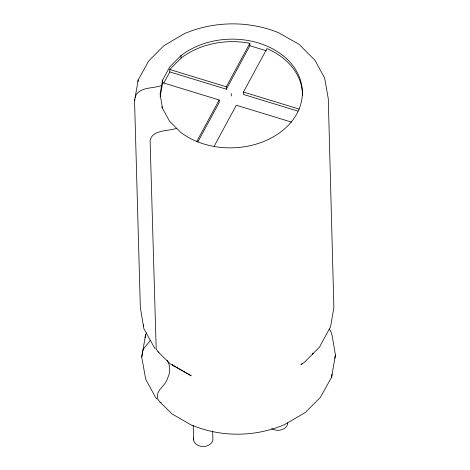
<?xml version="1.0" encoding="UTF-8"?>
<svg xmlns="http://www.w3.org/2000/svg" width="470" height="470" viewBox="0 0 470 470"><rect width="100%" height="100%" fill="white"/><g stroke="black" fill="none" stroke-linecap="round" stroke-linejoin="round"><path stroke-width="0.7" d="M155.071 348.863L143.896 328.712L140.336 307.562L134.561 100.786L138.168 80.041L148.638 61.006L163.854 45.719L184.393 33.623C214.167 21.032 248.401 20.557 278.422 32.624L298.996 44.286L315.041 60.377L324.653 78.067L328.283 98.735L333.87 307.597L330.545 326.738L319.488 347.119L304.372 362.299L300.87 364.744L302.404 363.204M162.555 80.17L160.106 94.264L162.508 108.306L169.588 121.342L180.874 132.475A71.152 54.344 -1.6 0 0 281.483 131.412A71.152 54.344 -1.6 0 0 281.618 54.544A71.152 54.344 -1.6 0 0 181.009 55.607L169.688 66.987L162.555 80.17L162.626 82.667L160.176 96.761M157.05 399.165L155.294 396.903L145.712 379.278L141.717 357.059L145.6 334.757L146.634 332.848M167.226 360.361L168.466 362.899A44.086 27.648 -19.3 0 1 169.1 374.29L166.815 380.365L165.052 383.408L159.771 389.689L157.844 393.132L157.25 396.515L158.026 399.606L160.117 402.191L172.008 413.923L191.507 425.162L193.123 425.697C222.239 437.4 255.439 436.941 284.315 424.727L305.318 412.507L320.329 397.432L331.562 377.31L335.439 355.009L332.173 335.891L331.444 332.789L329.394 329.012M137.892 81.598L138.168 80.041M134.561 100.786L134.843 99.164M135.131 97.507C137.951 86.539 153.631 88.754 161.627 85.517L161.698 88.019M142.287 353.787C142.269 348.141 147.374 345.004 150.083 340.674M145.054 337.871L145.6 334.757M141.717 357.059L142.287 353.816M331.562 377.31L332.108 374.196M334.869 358.252L335.439 355.009M163.713 83.213L169.823 71.91L169.758 69.484L181.079 58.11A71.152 54.344 -1.6 0 1 249.823 43.31L249.887 45.737L226.376 89.218L169.823 71.91M196.701 141.541L219.179 99.981L162.626 82.667M226.376 89.218L226.305 86.791L249.823 43.31M197.805 142.046L219.243 102.401L219.179 99.981M214.197 146.152L236.328 105.227L291.482 122.106M297.98 111.132L243.525 94.464L243.454 92.044L266.972 48.563A71.152 54.344 -1.6 0 1 302.457 95.257M313.032 353.14L312.339 354.421L312.961 353.346M176.591 128.251C168.595 131.488 152.915 129.274 150.095 140.242L156.181 349.046L158.02 351.777L170.128 363.721L191.284 375.841L172.243 364.867L173.929 366.089M249.887 45.737L266.349 50.778M169.758 69.484L226.305 86.791M243.454 92.044L299.308 109.134M160.117 402.191L161.204 402.819M158.02 351.777L159.042 352.465M172.367 364.55L173.407 365.572M161.856 106.596L162.097 108M231.246 93.512L231.316 96.009M212.693 431.108L212.898 438.381A9.688 7.397 -1.6 0 1 202.829 446.535A9.688 7.397 -1.6 0 1 193.711 437.964M193.194 425.362L193.599 439.897M181.009 55.607L181.079 58.11M287.775 422.818A9.688 7.397 -1.6 0 1 282.076 429.621A9.688 7.397 -1.6 0 1 271.689 428.552M143.556 324.999L143.603 326.685L143.556 324.999"/></g></svg>
